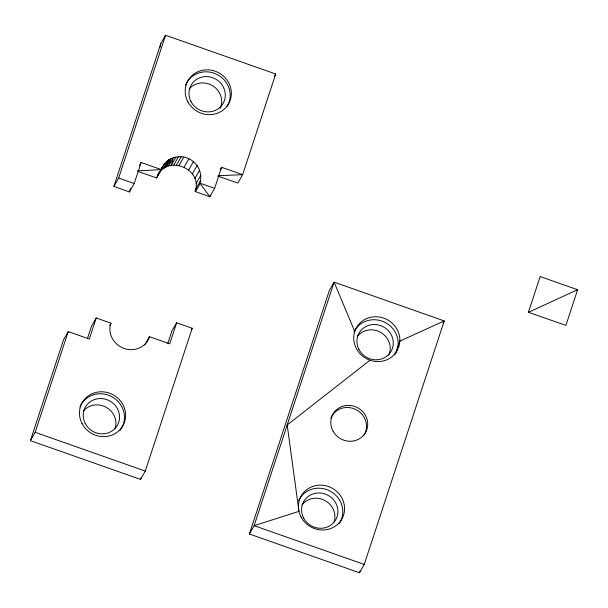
<?xml version="1.0" encoding="UTF-8"?>
<svg xmlns="http://www.w3.org/2000/svg" width="608" height="608" viewBox="0 0 608 608"><rect width="100%" height="100%" fill="white"/><g stroke="black" fill="none" stroke-linecap="round" stroke-linejoin="round"><path stroke-width="0.91" d="M196.194 189.909L195.115 191.467C204.759 180.941 201.628 164.943 188.898 158.756C178.866 153.664 164.586 158.369 161.416 169.617L141.14 162.48L134.224 183.525L129.443 191.953L113.909 186.375L160.808 43.571L165.558 35.249L275.698 74.001L242.622 174.709L221.548 167.291L214.632 188.343L209.844 196.794L195.115 191.467C203.536 167.808 164.449 153.444 156.674 177.939L138.122 171.517M160.026 47.28L160.808 43.571M110.983 323.182L110.139 325.918A20.588 19.456 29.7 0 0 124.435 348.574A20.588 19.456 29.7 0 0 148.762 338.838L149.424 336.71L169.708 343.847L176.616 322.795L192.189 328.274L145.282 471.078L140.539 479.408L30.4 440.648L63.475 339.94L68.225 331.618L89.3 339.028L96.208 317.984L110.983 323.182L109.683 325.455M30.4 440.648L35.15 432.326L68.225 331.618M113.909 186.375L118.659 178.053L165.558 35.249M129.443 191.953L130.598 188.45M87.43 338.588L91.458 326.306L96.208 317.984M210.421 195.039L209.844 196.794L199.865 183.145L214.632 188.343M167.823 343.436L171.866 331.124L176.616 322.795M140.539 479.408L141.124 477.607M249.364 533.999L329.338 290.487L334.088 282.165L444.228 320.918L364.253 564.429L359.503 572.751L249.364 533.999L254.114 525.669L334.088 282.165L354.745 331.497M359.503 572.751L360.088 570.958M528.405 312.33L540.155 276.549L577.6 289.72L565.926 325.371L528.405 312.33L577.6 289.72M395.762 352.663L399.874 341.111L444.228 320.918L442.928 323.19M388.596 355.224L389.394 353.59A18.422 17.412 29.7 0 0 380.137 332.074A18.422 17.412 29.7 0 0 357.238 336.566M168.697 159.866L163.947 168.196M169.381 159.539L164.631 167.861M139.399 165.543L141.14 162.48M220.24 169.594L221.548 167.291M159.919 171.274L157.328 175.811L161.416 169.617L137.286 170.856M160.786 169.761L162.078 167.489L160.102 171.555L164.852 163.233M156.674 177.939L161.416 169.617M163.149 168.895L167.892 160.565L166.273 167.078L171.023 158.749L168.606 165.954L173.356 157.632L171.182 165.475L175.932 157.153M173.759 164.996L178.509 156.674M176.411 165.186L181.161 156.864M179.064 165.384L183.814 157.054M184.148 167.086L188.898 158.756M188.67 169.982L193.42 161.66M192.326 173.888L197.076 165.566M194.856 178.532L199.606 170.21M196.095 183.593L200.845 175.271M195.958 188.731L200.708 180.409M274.398 76.274L275.698 74.001M144.674 345.032L149.424 336.71M191.322 329.787L192.189 328.274M369.976 360.24L287.189 424.969L298.961 511.366L254.114 525.669L364.253 564.429M218.606 175.666L242.622 174.709L237.872 183.031L217.634 176.046M118.659 178.053L134.224 183.525M35.15 432.326L145.282 471.078M330.851 418.106A18.719 17.685 29.7 0 1 356.09 409.67A18.719 17.685 29.7 0 1 364.002 435.222M301.933 504.959A18.422 17.412 29.7 0 1 324.832 500.468A18.422 17.412 29.7 0 1 334.088 521.983M353.947 332.173A23.393 22.108 29.7 0 1 385.905 322.863A23.393 22.108 29.7 0 1 394.63 355.011M298.634 500.559A23.393 22.108 29.7 0 1 330.638 491.378A23.393 22.108 29.7 0 1 339.241 523.549M83.539 410.894A18.422 17.412 29.7 0 1 106.294 407.345A18.422 17.412 29.7 0 1 115.125 428.632M79.944 406.904A23.393 22.108 29.7 0 1 112.655 397.176A23.393 22.108 29.7 0 1 119.905 430.464M185.645 85.029A23.393 22.108 29.7 0 1 187.15 82.072M187.598 81.381A23.393 22.108 29.7 0 1 219.07 75.628A23.393 22.108 29.7 0 1 227.111 106.415M189.278 88.935A18.422 17.412 29.7 0 1 212.861 85.88A18.422 17.412 29.7 0 1 220.202 108.376M399.874 341.111L398.856 346.834L396.34 352.024L392.487 356.341A23.393 22.108 29.7 0 1 356.379 348.642A23.393 22.108 29.7 0 1 371.686 317.072A23.393 22.108 29.7 0 1 399.874 341.111M333.214 431.452A18.719 17.685 29.7 0 0 365.203 433.124A18.719 17.685 29.7 0 0 349.349 405.407A18.719 17.685 29.7 0 0 333.214 431.452M301.036 516.96A23.393 22.108 29.7 0 0 340.982 520.494A23.393 22.108 29.7 0 0 322.476 485.222A23.393 22.108 29.7 0 0 301.036 516.96M358.986 349.554A18.422 17.412 29.7 0 0 390.442 352.336A18.422 17.412 29.7 0 0 375.866 324.566A18.422 17.412 29.7 0 0 358.986 349.554M303.635 518.024A18.422 17.412 29.7 0 0 335.092 520.805A18.422 17.412 29.7 0 0 320.522 493.027A18.422 17.412 29.7 0 0 303.635 518.024M82.065 423.609A23.393 22.108 29.7 0 0 122.018 427.143A23.393 22.108 29.7 0 0 103.504 391.871A23.393 22.108 29.7 0 0 82.065 423.609M85.28 423.609A18.422 17.412 29.7 0 0 116.736 426.39A18.422 17.412 29.7 0 0 102.159 398.612A18.422 17.412 29.7 0 0 85.28 423.609M187.849 101.734A23.393 22.108 29.7 0 0 227.802 105.108A23.393 22.108 29.7 0 0 209.16 69.905A23.393 22.108 29.7 0 0 187.849 101.734M191.018 101.65A18.422 17.412 29.7 0 0 222.475 104.424A18.422 17.412 29.7 0 0 207.898 76.654A18.422 17.412 29.7 0 0 191.018 101.65"/></g></svg>
